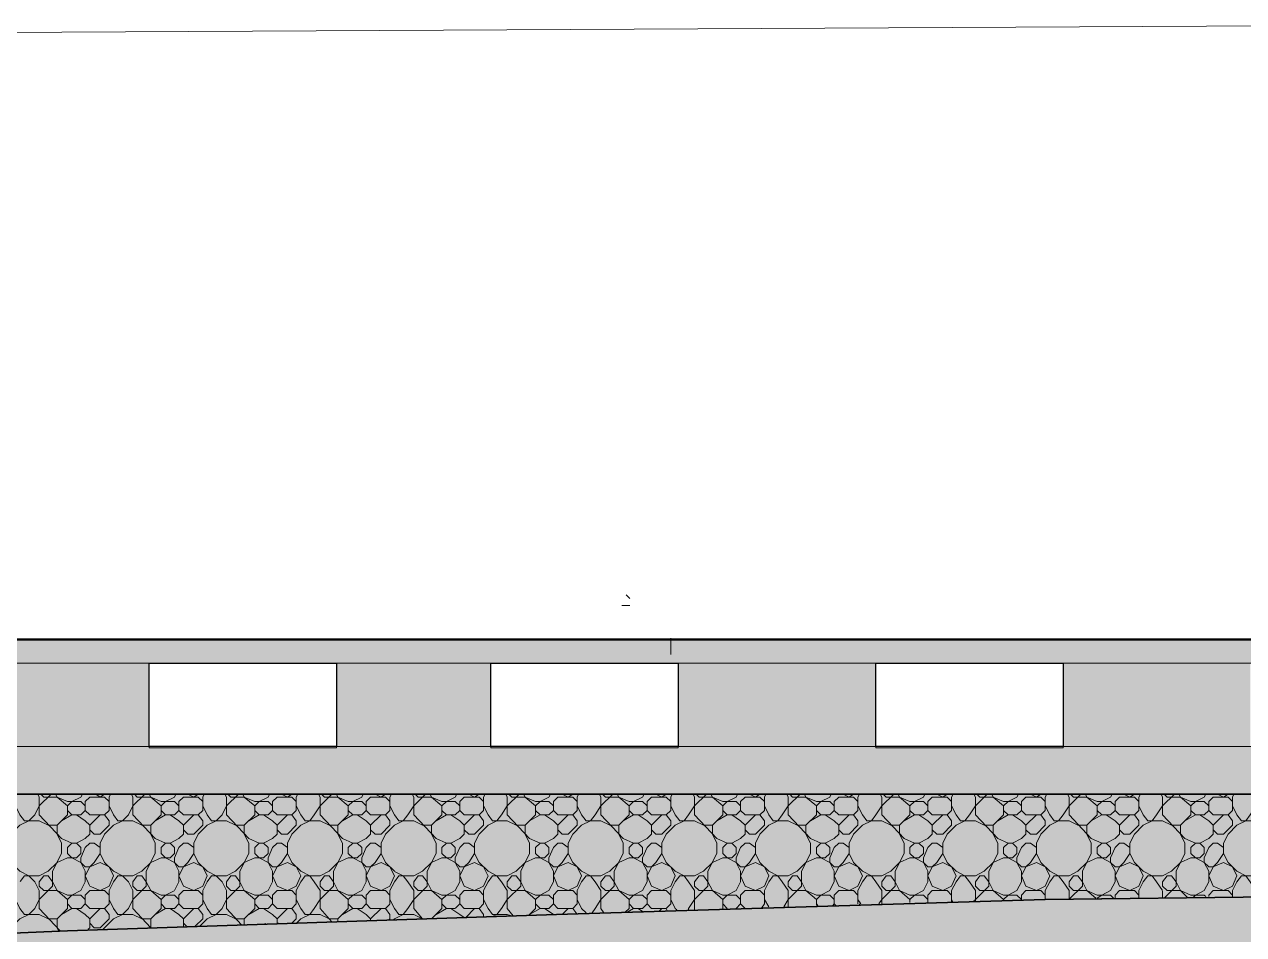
# Model space of a CAD drawing. Header units: millimetres. Extents: x 547603 to 562803, y -796635 to -788200.
# Drawn here: x 551816 to 554423, y -795654 to -793707 of the extents above; entities that cross this region are included whole.
import ezdxf

# ---------------------------------------------------------------- set-up
doc = ezdxf.new("R2010")
doc.units = ezdxf.units.MM
for name, color, linetype, lineweight in [('A-ALV-___-___-EXI', 250, 'Continuous', 35), ('A-BAS-___-___-EXI', 250, 'Continuous', 35), ('A-PIS-___-___-EXI', 250, 'Continuous', 25)]:
    doc.layers.add(name, color=color, linetype=linetype, lineweight=lineweight)

msp = doc.modelspace()

# ---------------------------------------------------------------- hatches: boundary and pattern name
at = {"layer": 'A-BAS-___-___-EXI', "transparency": 33554636}
msp.add_hatch(color=9, dxfattribs=at).paths.add_polyline_path([(548775.1, -796176.3), (548775.1, -795683.7), (549296.2, -795706), (549820.6, -795715.5), (550341.7, -795712.3), (551908.3, -795645.6), (552953.8, -795610.6), (553999.2, -795578.9), (554523.5, -795572.5), (555044.7, -795575.7), (556090.1, -795601.1), (556614.5, -795597.9), (557138.8, -795588.4), (557685.3, -795588.4), (557685.3, -795184.8), (561406.4, -795184.8), (561406.4, -795632.9), (561555.8, -795632.9), (561555.8, -795035.5), (557539.2, -795035.5), (557539.2, -794597), (557138.8, -794600.1), (557138.8, -795353.3), (548777.8, -795353.3), (548771.6, -794597), (548317.3, -794600.3), (548276.2, -794622.4), (548279.4, -794819.4), (548276.2, -794933.8), (548282.6, -795022.8), (548254, -795041.8), (548257.1, -795127.6), (548257.1, -795175.3), (548263.5, -795248.4), (548269.8, -795296.1), (548260.3, -795356.4), (548260.3, -795397.7), (548266.7, -795483.5), (548276.2, -795518.5), (548263.5, -795537.6), (548257.1, -795645.6), (548273, -795680.6), (548244.4, -795747.3), (548244.4, -796176.3)])
at = {"layer": 'A-BAS-___-___-EXI', "true_color": 0xcb9898}
msp.add_hatch(color=253, dxfattribs=at).paths.add_polyline_path([(560249.5, -796634.9), (562802.5, -796634.9), (562802.5, -795250.7), (562483.7, -795286.5), (562432.8, -795242), (562210.4, -795251.6), (561860.8, -795226.1), (561555.8, -795232.5), (561555.8, -795632.9), (561406.4, -795632.9), (561406.4, -795184.8), (557685.3, -795184.8), (557685.3, -795588.4), (557138.8, -795588.4), (556614.5, -795597.9), (556090.1, -795601.1), (555044.7, -795575.7), (554523.5, -795572.5), (553999.2, -795578.9), (552953.8, -795610.6), (551908.3, -795645.6), (550341.7, -795712.3), (549820.6, -795715.5), (549258, -795704.3), (548775.1, -795683.7), (548775.1, -796176.3), (548244.4, -796176.3), (548244.4, -795849), (547907.6, -795861.7), (547729.6, -795810.8), (547602.5, -795794.9), (547602.5, -796634.9), (558051.2, -796634.9)])
at = {"layer": 'A-PIS-___-___-EXI', "true_color": 0xc19a82, "transparency": 33554636}
h = msp.add_hatch(color=33, dxfattribs=at)
h.paths.add_polyline_path([(555852.9, -795353.3), (557138.8, -795353.3), (557138.8, -795251.6), (556836.9, -795251.6), (556836.9, -795073.6), (557138.8, -795073.6), (557138.8, -795022.8), (548775.5, -795022.8), (548775.5, -795073.6), (549102.4, -795073.6), (549102.4, -795251.6), (548777, -795251.6), (548777.8, -795353.3), (553654.6, -795353.3)])
h.paths.add_polyline_path([(550503.8, -795251.6), (550503.8, -795073.6), (550904.1, -795073.6), (550904.1, -795251.6)])
h.paths.add_polyline_path([(551333.5, -795251.6), (551333.5, -795073.6), (551719, -795073.6), (551719, -795251.6), (551456.3, -795251.6)])
h.paths.add_polyline_path([(552483.5, -795251.6), (552083.1, -795251.6), (552083.1, -795073.6), (552483.5, -795073.6)])
h.paths.add_polyline_path([(553214.3, -795251.6), (552813.9, -795251.6), (552813.9, -795073.6), (553214.3, -795073.6)])
h.paths.add_polyline_path([(549772.9, -795251.6), (549372.5, -795251.6), (549372.5, -795073.6), (549772.9, -795073.6)])
h.paths.add_polyline_path([(553637, -795251.6), (553637, -795073.6), (554037.4, -795073.6), (554037.4, -795251.6), (553654.6, -795251.6)])
h.paths.add_polyline_path([(556338, -795251.6), (555937.6, -795251.6), (555937.6, -795073.6), (556338, -795073.6)])
h.paths.add_polyline_path([(555626.2, -795251.6), (555225.8, -795251.6), (555225.8, -795073.6), (555626.2, -795073.6)])
h.paths.add_polyline_path([(554835, -795251.6), (554437.7, -795251.6), (554437.7, -795073.6), (554835, -795073.6)])
h.paths.add_polyline_path([(561381, -795035.5), (561555.8, -795035.5), (561555.8, -794937), (561546.2, -794937), (561546.2, -794539.8), (561568.5, -794539.8), (561568.5, -794501.6), (561368.3, -794501.6), (561368.3, -794539.8), (561387.4, -794539.8), (561387.4, -794937), (561381, -794937)])

# ---------------------------------------------------------------- linework, layer by layer
at = {"layer": 'A-ALV-___-___-EXI', "color": 252, "lineweight": 9}
msp.add_line((550767.5, -793729.5), (555095.5, -793707.2), dxfattribs=at)
at = {"layer": 'A-BAS-___-___-EXI', "color": 9, "lineweight": 9}
for p, q in [((551895.6, -795410.4), (551917.8, -795397.7)), ((552095.8, -795410.4), (552118, -795397.7)), ((552296, -795410.4), (552318.2, -795397.7)), ((552496.2, -795410.4), (552518.4, -795397.7)), ((552696.4, -795410.4), (552718.6, -795397.7)), ((552896.6, -795410.4), (552918.8, -795397.7)), ((553096.8, -795410.4), (553119, -795397.7)), ((553296.9, -795410.4), (553319.2, -795397.7)), ((553497.1, -795410.4), (553519.4, -795397.7)), ((553697.3, -795410.4), (553719.6, -795397.7)), ((553897.5, -795410.4), (553919.8, -795397.7)), ((554097.7, -795410.4), (554120, -795397.7)), ((554297.9, -795410.4), (554320.2, -795397.7)), ((551917.8, -795458.1), (551927.4, -795458.1)), ((552118, -795458.1), (552127.6, -795458.1)), ((552518.4, -795458.1), (552527.9, -795458.1)), ((552918.8, -795458.1), (552928.3, -795458.1)), ((554250.3, -795575.7), (554250.3, -795560.8)), ((553319.2, -795597.9), (553309.7, -795588.4)), ((553357.3, -795597.9), (553347.8, -795588.4)), ((553408.2, -795594.8), (553398.6, -795578.9)), ((553513, -795591.6), (553509.9, -795588.4)), ((553551.2, -795591.6), (553548, -795588.4)), ((553605.2, -795588.4), (553598.8, -795578.9)), ((553802, -795584.9), (553799, -795578.9)), ((551895.6, -795610.6), (551917.8, -795597.9)), ((552095.8, -795610.6), (552118, -795597.9)), ((552296, -795610.6), (552318.2, -795597.9)), ((552496.2, -795610.6), (552518.4, -795597.9)), ((552696.4, -795610.6), (552718.6, -795597.9)), ((552759.9, -795617), (552779, -795597.9)), ((552896.6, -795610.6), (552918.8, -795597.9)), ((552946.8, -795610.2), (552928.3, -795597.9)), ((552950.6, -795610.6), (552947.4, -795610.6)), ((552966.9, -795610.2), (552979.2, -795597.9)), ((552997.3, -795609.3), (552988.7, -795597.9)), ((553105.5, -795606), (553119, -795597.9)), ((553138.1, -795604.3), (553128.5, -795597.9)), ((553173.3, -795604), (553179.4, -795597.9)), ((553191.6, -795603.4), (553188.9, -795597.9)), ((552162.5, -795636.1), (552156.2, -795629.7))]:
    msp.add_line(p, q, dxfattribs=at)
at = {"layer": 'A-BAS-___-___-EXI', "color": 253, "lineweight": 9}
for p, q in [((553602, -795590.9), (553602, -795588.4)), ((554120, -795577.4), (554120, -795575.7)), ((552330.9, -795631.5), (552330.9, -795629.7)), ((552728.1, -795618.2), (552728.1, -795617))]:
    msp.add_line(p, q, dxfattribs=at)
at = {"layer": 'A-BAS-___-___-EXI'}
msp.add_line((553999.2, -795578.9), (554523.5, -795572.5), dxfattribs=at)
at = {"layer": 'A-BAS-___-___-EXI', "color": 33, "lineweight": 9}
for points in [[(557536, -795588.4), (557138.8, -795588.4), (557138.8, -795353.3), (557138.8, -795251.6), (556836.9, -795251.6), (556338, -795251.6), (555937.6, -795251.6), (555626.2, -795251.6), (555225.8, -795251.6), (554835, -795251.6), (554437.7, -795251.6), (554037.4, -795251.6), (553637, -795251.6), (553214.3, -795251.6), (552813.9, -795251.6), (552483.5, -795251.6), (552083.1, -795251.6), (551719, -795251.6)], [(554180.3, -795397.7), (554158.1, -795420), (554158.1, -795439), (554148.6, -795448.6), (554129.5, -795458.1), (554139, -795467.6), (554139, -795480.4), (554129.5, -795489.9), (554110.4, -795489.9), (554088.2, -795499.4), (554069.1, -795518.5), (554050.1, -795528), (554018.3, -795528), (554008.8, -795540.7), (553999.2, -795559.8), (553999.2, -795578.9), (554523.5, -795572.5), (555044.7, -795575.7), (556090.1, -795601.1), (556614.5, -795597.9), (557138.8, -795588.4), (557536, -795588.4)]]:
    msp.add_lwpolyline(points, dxfattribs=at)
at = {"layer": 'A-BAS-___-___-EXI', "color": 9, "lineweight": 9, "flags": 128}
for points in [[(551778, -795467.6), (551765.3, -795458.1), (551755.8, -795458.1), (551746.2, -795467.6), (551736.7, -795489.9), (551736.7, -795499.4), (551746.2, -795509), (551755.8, -795509), (551765.3, -795499.4), (551778, -795480.4), (551778, -795458.1), (551787.5, -795439), (551806.6, -795420), (551825.7, -795410.4), (551838.4, -795397.7), (551847.9, -795378.7), (551873.3, -795353.3)], [(551916.8, -795488.9), (551908.3, -795480.4), (551908.3, -795467.6), (551917.8, -795458.1), (551895.6, -795448.6), (551847.9, -795397.7), (551847.9, -795359.6), (551844.7, -795353.3)], [(551851.1, -795353.3), (551857.5, -795359.6), (551886.1, -795359.6), (551908.3, -795378.7)], [(551946.4, -795378.7), (551936.9, -795369.1), (551908.3, -795369.1), (551886.1, -795359.6), (551882.9, -795353.3)], [(551886.1, -795420), (551908.3, -795397.7), (551908.3, -795378.7), (551917.8, -795369.1), (551936.9, -795359.6), (551940.1, -795353.3)], [(551936.9, -795489.9), (551936.9, -795499.4), (551946.4, -795509), (551956, -795509), (551965.5, -795499.4), (551978.2, -795480.4), (551978.2, -795458.1), (551987.7, -795439), (552006.8, -795420), (552025.9, -795410.4), (552038.6, -795397.7), (552048.1, -795378.7), (552073.5, -795353.3)], [(551946.4, -795388.2), (551956, -795397.7), (551987.7, -795397.7), (551997.3, -795388.2), (551997.3, -795359.6), (552000.5, -795353.3)], [(552137.1, -795559.8), (552146.6, -795540.7), (552146.6, -795518.5), (552137.1, -795499.4), (552118, -795489.9), (552108.5, -795480.4), (552108.5, -795467.6), (552118, -795458.1), (552095.8, -795448.6), (552048.1, -795397.7), (552048.1, -795359.6), (552044.9, -795353.3)], [(552051.3, -795353.3), (552057.6, -795359.6), (552086.3, -795359.6), (552108.5, -795378.7)], [(552146.6, -795378.7), (552137.1, -795369.1), (552108.5, -795369.1), (552086.3, -795359.6), (552083.1, -795353.3)], [(552086.3, -795420), (552108.5, -795397.7), (552108.5, -795378.7), (552118, -795369.1), (552137.1, -795359.6), (552140.3, -795353.3)], [(552108.5, -795388.2), (552118, -795397.7), (552137.1, -795397.7), (552146.6, -795388.2), (552156.2, -795397.7), (552187.9, -795397.7), (552197.5, -795388.2), (552197.5, -795359.6), (552200.6, -795353.3)], [(552165.7, -795499.4), (552178.4, -795480.4), (552178.4, -795458.1), (552187.9, -795439), (552207, -795420), (552226.1, -795410.4), (552238.8, -795397.7), (552248.3, -795378.7), (552273.7, -795353.3)], [(552327.8, -795458.1), (552318.2, -795458.1), (552296, -795448.6), (552248.3, -795397.7), (552248.3, -795359.6), (552245.1, -795353.3)], [(552251.5, -795353.3), (552257.8, -795359.6), (552286.4, -795359.6), (552308.7, -795378.7)], [(552346.8, -795378.7), (552337.3, -795369.1), (552308.7, -795369.1), (552286.4, -795359.6), (552283.3, -795353.3)], [(552286.4, -795420), (552308.7, -795397.7), (552308.7, -795378.7), (552318.2, -795369.1), (552337.3, -795359.6), (552340.5, -795353.3)], [(552308.7, -795388.2), (552318.2, -795397.7), (552337.3, -795397.7), (552346.8, -795388.2), (552356.4, -795397.7), (552388.1, -795397.7), (552397.7, -795388.2), (552397.7, -795359.6), (552400.8, -795353.3)], [(552473.9, -795353.3), (552448.5, -795378.7), (552435.8, -795397.7), (552426.3, -795410.4), (552407.2, -795420), (552388.1, -795439), (552378.6, -795458.1), (552378.6, -795480.4), (552365.9, -795499.4), (552357.4, -795507.9)], [(552445.3, -795353.3), (552448.5, -795359.6), (552448.5, -795397.7), (552496.2, -795448.6), (552518.4, -795458.1), (552508.9, -795467.6), (552508.9, -795480.4), (552518.4, -795489.9), (552537.5, -795499.4), (552537.5, -795489.9), (552547, -795467.6), (552556.5, -795458.1), (552566.1, -795458.1), (552578.8, -795467.6)], [(552451.7, -795353.3), (552458, -795359.6), (552486.6, -795359.6), (552508.9, -795378.7)], [(552547, -795378.7), (552537.5, -795369.1), (552508.9, -795369.1), (552486.6, -795359.6), (552483.5, -795353.3)], [(552486.6, -795420), (552508.9, -795397.7), (552508.9, -795378.7), (552518.4, -795369.1), (552537.5, -795359.6), (552540.7, -795353.3)], [(552486.6, -795620.2), (552508.9, -795597.9), (552508.9, -795578.9), (552518.4, -795569.3), (552537.5, -795559.8), (552547, -795540.7), (552547, -795518.5), (552537.5, -795499.4), (552547, -795509), (552556.5, -795509), (552566.1, -795499.4), (552578.8, -795480.4), (552578.8, -795458.1), (552588.3, -795439), (552607.4, -795420), (552626.5, -795410.4), (552636, -795397.7), (552648.7, -795378.7), (552674.1, -795353.3)], [(552508.9, -795388.2), (552518.4, -795397.7), (552537.5, -795397.7), (552547, -795388.2), (552556.5, -795397.7), (552588.3, -795397.7), (552597.9, -795388.2), (552597.9, -795359.6), (552601, -795353.3)], [(552687.5, -795619.5), (552709.1, -795597.9), (552709.1, -795578.9), (552718.6, -795569.3), (552737.7, -795559.8), (552747.2, -795540.7), (552747.2, -795518.5), (552737.7, -795499.4), (552718.6, -795489.9), (552709.1, -795480.4), (552709.1, -795467.6), (552718.6, -795458.1), (552696.4, -795448.6), (552648.7, -795397.7), (552648.7, -795359.6), (552645.5, -795353.3)], [(552651.9, -795353.3), (552658.2, -795359.6), (552686.8, -795359.6), (552709.1, -795378.7)], [(552747.2, -795378.7), (552737.7, -795369.1), (552709.1, -795369.1), (552686.8, -795359.6), (552683.7, -795353.3)], [(552686.8, -795420), (552709.1, -795397.7), (552709.1, -795378.7), (552718.6, -795369.1), (552737.7, -795359.6), (552740.9, -795353.3)], [(552709.1, -795388.2), (552718.6, -795397.7), (552737.7, -795397.7), (552747.2, -795388.2), (552756.7, -795397.7), (552788.5, -795397.7), (552798.1, -795388.2), (552798.1, -795359.6), (552801.2, -795353.3)], [(552779, -795467.6), (552766.3, -795458.1), (552756.7, -795458.1), (552747.2, -795467.6), (552737.7, -795489.9), (552737.7, -795499.4), (552747.2, -795509), (552756.7, -795509), (552766.3, -795499.4), (552779, -795480.4), (552779, -795458.1), (552788.5, -795439), (552807.6, -795420), (552826.7, -795410.4), (552836.2, -795397.7), (552848.9, -795378.7), (552874.3, -795353.3)], [(552894.6, -795612.6), (552909.3, -795597.9), (552909.3, -795578.9), (552918.8, -795569.3), (552937.9, -795559.8), (552947.4, -795540.7), (552947.4, -795518.5), (552937.9, -795499.4), (552918.8, -795489.9), (552909.3, -795480.4), (552909.3, -795467.6), (552918.8, -795458.1), (552896.6, -795448.6), (552848.9, -795397.7), (552848.9, -795359.6), (552845.7, -795353.3)], [(552852.1, -795353.3), (552858.4, -795359.6), (552887, -795359.6), (552909.3, -795378.7)], [(552947.4, -795378.7), (552937.9, -795369.1), (552909.3, -795369.1), (552887, -795359.6), (552883.8, -795353.3)], [(552887, -795420), (552909.3, -795397.7), (552909.3, -795378.7), (552918.8, -795369.1), (552937.9, -795359.6), (552941, -795353.3)], [(552979.2, -795467.6), (552966.5, -795458.1), (552956.9, -795458.1), (552947.4, -795467.6), (552937.9, -795489.9), (552937.9, -795499.4), (552947.4, -795509), (552956.9, -795509), (552966.5, -795499.4), (552979.2, -795480.4), (552979.2, -795458.1), (552988.7, -795439), (553007.8, -795420), (553026.8, -795410.4), (553036.4, -795397.7), (553049.1, -795378.7), (553074.5, -795353.3)], [(552947.4, -795388.2), (552956.9, -795397.7), (552988.7, -795397.7), (552998.2, -795388.2), (552998.2, -795359.6), (553001.4, -795353.3)], [(553179.4, -795397.7), (553157.1, -795420), (553157.1, -795439), (553147.6, -795448.6), (553128.5, -795458.1), (553119, -795458.1), (553096.8, -795448.6), (553049.1, -795397.7), (553049.1, -795359.6), (553045.9, -795353.3)], [(553052.3, -795353.3), (553058.6, -795359.6), (553087.2, -795359.6), (553109.5, -795378.7)], [(553147.6, -795378.7), (553138.1, -795369.1), (553109.5, -795369.1), (553087.2, -795359.6), (553084, -795353.3)], [(553087.2, -795420), (553109.5, -795397.7), (553109.5, -795378.7), (553119, -795369.1), (553138.1, -795359.6), (553141.2, -795353.3)], [(553109.5, -795388.2), (553119, -795397.7), (553138.1, -795397.7), (553147.6, -795388.2), (553157.1, -795397.7), (553188.9, -795397.7), (553198.4, -795388.2), (553198.4, -795359.6), (553201.6, -795353.3)], [(553179.4, -795467.6), (553166.7, -795458.1), (553157.1, -795458.1), (553147.6, -795467.6), (553138.1, -795489.9), (553138.1, -795499.4), (553147.6, -795509), (553157.1, -795509), (553166.7, -795499.4), (553179.4, -795480.4), (553179.4, -795458.1), (553188.9, -795439), (553208, -795420), (553227, -795410.4), (553236.6, -795397.7), (553249.3, -795378.7), (553274.7, -795353.3)], [(553328.7, -795458.1), (553319.2, -795458.1), (553296.9, -795448.6), (553249.3, -795397.7), (553249.3, -795359.6), (553246.1, -795353.3)], [(553252.5, -795353.3), (553258.8, -795359.6), (553287.4, -795359.6), (553309.7, -795378.7)], [(553347.8, -795378.7), (553338.3, -795369.1), (553309.7, -795369.1), (553287.4, -795359.6), (553284.2, -795353.3)], [(553287.4, -795420), (553309.7, -795397.7), (553309.7, -795378.7), (553319.2, -795369.1), (553338.3, -795359.6), (553341.4, -795353.3)], [(553309.7, -795388.2), (553319.2, -795397.7), (553338.3, -795397.7), (553347.8, -795388.2), (553357.3, -795397.7), (553389.1, -795397.7), (553398.6, -795388.2), (553398.6, -795359.6), (553401.8, -795353.3)], [(553379.6, -795467.6), (553366.9, -795458.1), (553357.3, -795458.1), (553347.8, -795467.6), (553338.3, -795489.9), (553338.3, -795499.4), (553347.8, -795509), (553357.3, -795509), (553366.9, -795499.4), (553379.6, -795480.4), (553379.6, -795458.1), (553389.1, -795439), (553408.2, -795420), (553427.2, -795410.4), (553436.8, -795397.7), (553449.5, -795378.7), (553474.9, -795353.3)], [(553538.9, -795559), (553548, -795540.7), (553548, -795518.5), (553538.5, -795499.4), (553519.4, -795489.9), (553509.9, -795480.4), (553509.9, -795467.6), (553519.4, -795458.1), (553497.1, -795448.6), (553449.5, -795397.7), (553449.5, -795359.6), (553446.3, -795353.3)], [(553452.7, -795353.3), (553459, -795359.6), (553487.6, -795359.6), (553509.9, -795378.7)], [(553548, -795378.7), (553538.5, -795369.1), (553509.9, -795369.1), (553487.6, -795359.6), (553484.4, -795353.3)], [(553487.6, -795420), (553509.9, -795397.7), (553509.9, -795378.7), (553519.4, -795369.1), (553538.5, -795359.6), (553541.6, -795353.3)], [(553509.9, -795388.2), (553519.4, -795397.7), (553538.5, -795397.7), (553548, -795388.2), (553557.5, -795397.7), (553589.3, -795397.7), (553598.8, -795388.2), (553598.8, -795359.6), (553602, -795353.3)], [(553579.8, -795467.6), (553567.1, -795458.1), (553557.5, -795458.1), (553548, -795467.6), (553538.5, -795489.9), (553538.5, -795499.4), (553548, -795509), (553557.5, -795509), (553567.1, -795499.4), (553579.8, -795480.4), (553579.8, -795458.1), (553589.3, -795439), (553608.4, -795420), (553627.4, -795410.4), (553637, -795397.7), (553649.7, -795378.7), (553675.1, -795353.3)], [(553729.1, -795458.1), (553719.6, -795458.1), (553697.3, -795448.6), (553649.7, -795397.7), (553649.7, -795359.6), (553646.5, -795353.3)], [(553652.9, -795353.3), (553659.2, -795359.6), (553687.8, -795359.6), (553710, -795378.7)], [(553748.2, -795378.7), (553738.7, -795369.1), (553710, -795369.1), (553687.8, -795359.6), (553684.6, -795353.3)], [(553687.8, -795420), (553710, -795397.7), (553710, -795378.7), (553719.6, -795369.1), (553738.7, -795359.6), (553741.8, -795353.3)], [(553780, -795467.6), (553767.2, -795458.1), (553757.7, -795458.1), (553748.2, -795467.6), (553738.7, -795489.9), (553738.7, -795499.4), (553748.2, -795509), (553757.7, -795509), (553767.2, -795499.4), (553780, -795480.4), (553780, -795458.1), (553789.5, -795439), (553808.6, -795420), (553827.6, -795410.4), (553837.2, -795397.7), (553849.9, -795378.7), (553875.3, -795353.3)], [(553748.2, -795388.2), (553757.7, -795397.7), (553789.5, -795397.7), (553799, -795388.2), (553799, -795359.6), (553802.2, -795353.3)], [(553910.2, -795581.6), (553910.2, -795578.9), (553919.8, -795569.3), (553938.8, -795559.8), (553948.4, -795540.7), (553948.4, -795518.5), (553938.8, -795499.4), (553919.8, -795489.9), (553910.2, -795480.4), (553910.2, -795467.6), (553919.8, -795458.1), (553897.5, -795448.6), (553849.9, -795397.7), (553849.9, -795359.6), (553846.7, -795353.3)], [(553853, -795353.3), (553859.4, -795359.6), (553888, -795359.6), (553910.2, -795378.7)], [(553948.4, -795378.7), (553938.8, -795369.1), (553910.2, -795369.1), (553888, -795359.6), (553884.8, -795353.3)], [(553888, -795420), (553910.2, -795397.7), (553910.2, -795378.7), (553919.8, -795369.1), (553938.8, -795359.6), (553942, -795353.3)], [(553910.2, -795388.2), (553919.8, -795397.7), (553938.8, -795397.7), (553948.4, -795388.2), (553957.9, -795397.7), (553989.7, -795397.7), (553999.2, -795388.2), (553999.2, -795359.6), (554002.4, -795353.3)], [(553980.2, -795467.6), (553967.4, -795458.1), (553957.9, -795458.1), (553948.4, -795467.6), (553938.8, -795489.9), (553938.8, -795499.4), (553948.4, -795509), (553957.9, -795509), (553967.4, -795499.4), (553980.2, -795480.4), (553980.2, -795458.1), (553989.7, -795439), (554008.8, -795420), (554027.8, -795410.4), (554037.4, -795397.7), (554050.1, -795378.7), (554075.5, -795353.3)], [(554129.5, -795458.1), (554120, -795458.1), (554097.7, -795448.6), (554050.1, -795397.7), (554050.1, -795359.6), (554046.9, -795353.3)], [(554053.2, -795353.3), (554059.6, -795359.6), (554088.2, -795359.6), (554110.4, -795378.7)], [(554148.6, -795378.7), (554139, -795369.1), (554110.4, -795369.1), (554088.2, -795359.6), (554085, -795353.3)], [(554088.2, -795420), (554110.4, -795397.7), (554110.4, -795378.7), (554120, -795369.1), (554139, -795359.6), (554142.2, -795353.3)], [(554180.3, -795467.6), (554167.6, -795458.1), (554158.1, -795458.1), (554148.6, -795467.6), (554139, -795489.9), (554139, -795499.4), (554148.6, -795509), (554158.1, -795509), (554167.6, -795499.4), (554180.3, -795480.4), (554180.3, -795458.1), (554189.9, -795439), (554208.9, -795420), (554228, -795410.4), (554237.5, -795397.7), (554250.3, -795378.7), (554275.7, -795353.3)], [(554148.6, -795388.2), (554158.1, -795397.7), (554189.9, -795397.7), (554199.4, -795388.2), (554199.4, -795359.6), (554202.6, -795353.3)], [(554329.7, -795458.1), (554320.2, -795458.1), (554297.9, -795448.6), (554250.3, -795397.7), (554250.3, -795359.6), (554247.1, -795353.3)], [(554253.4, -795353.3), (554259.8, -795359.6), (554288.4, -795359.6), (554310.6, -795378.7)], [(554348.8, -795378.7), (554339.2, -795369.1), (554310.6, -795369.1), (554288.4, -795359.6), (554285.2, -795353.3)], [(554288.4, -795420), (554310.6, -795397.7), (554310.6, -795378.7), (554320.2, -795369.1), (554339.2, -795359.6), (554342.4, -795353.3)], [(554380.5, -795467.6), (554367.8, -795458.1), (554358.3, -795458.1), (554348.8, -795467.6), (554339.2, -795489.9), (554339.2, -795499.4), (554348.8, -795509), (554358.3, -795509), (554367.8, -795499.4), (554380.5, -795480.4), (554380.5, -795458.1), (554390.1, -795439), (554409.1, -795420), (554428.2, -795410.4), (554437.7, -795397.7), (554450.5, -795378.7), (554475.9, -795353.3)], [(554348.8, -795388.2), (554358.3, -795397.7), (554390.1, -795397.7), (554399.6, -795388.2), (554399.6, -795359.6), (554402.8, -795353.3)], [(551781.2, -795648.8), (551787.5, -795639.2), (551806.6, -795620.2), (551825.7, -795610.6), (551838.4, -795597.9), (551847.9, -795578.9), (551876.5, -795550.3), (551876.5, -795518.5), (551895.6, -795480.4), (551895.6, -795458.1), (551886.1, -795439), (551886.1, -795420), (551867, -795420), (551847.9, -795410.4), (551816.1, -795410.4), (551806.6, -795397.7), (551797.1, -795378.7)], [(551908.3, -795388.2), (551917.8, -795397.7), (551936.9, -795397.7), (551946.4, -795388.2), (551946.4, -795369.1), (551956, -795359.6), (551987.7, -795359.6), (551997.3, -795369.1)], [(551984.6, -795642.4), (551987.7, -795639.2), (552006.8, -795620.2), (552025.9, -795610.6), (552038.6, -795597.9), (552048.1, -795578.9), (552076.7, -795550.3), (552076.7, -795518.5), (552095.8, -795480.4), (552095.8, -795458.1), (552086.3, -795439), (552086.3, -795420), (552067.2, -795420), (552048.1, -795410.4), (552016.3, -795410.4), (552006.8, -795397.7), (551997.3, -795378.7)], [(552146.6, -795388.2), (552146.6, -795369.1), (552156.2, -795359.6), (552187.9, -795359.6), (552197.5, -795369.1)], [(552191.1, -795636.1), (552207, -795620.2), (552226.1, -795610.6), (552238.8, -795597.9), (552248.3, -795578.9), (552276.9, -795550.3), (552276.9, -795518.5), (552296, -795480.4), (552296, -795458.1), (552286.4, -795439), (552286.4, -795420), (552267.4, -795420), (552248.3, -795410.4), (552216.5, -795410.4), (552207, -795397.7), (552197.5, -795378.7)], [(552346.8, -795388.2), (552346.8, -795369.1), (552356.4, -795359.6), (552388.1, -795359.6), (552397.7, -795369.1)], [(552448.5, -795578.9), (552477.1, -795550.3), (552477.1, -795518.5), (552496.2, -795480.4), (552496.2, -795458.1), (552486.6, -795439), (552486.6, -795420), (552467.6, -795420), (552448.5, -795410.4), (552416.7, -795410.4), (552407.2, -795397.7), (552397.7, -795378.7)], [(552547, -795388.2), (552547, -795369.1), (552556.5, -795359.6), (552588.3, -795359.6), (552597.9, -795369.1)], [(552605.3, -795622.3), (552607.4, -795620.2), (552626.5, -795610.6), (552636, -795597.9), (552648.7, -795578.9), (552677.3, -795550.3), (552677.3, -795518.5), (552696.4, -795480.4), (552696.4, -795458.1), (552686.8, -795439), (552686.8, -795420), (552667.8, -795420), (552648.7, -795410.4), (552616.9, -795410.4), (552607.4, -795397.7), (552597.9, -795378.7)], [(552747.2, -795388.2), (552747.2, -795369.1), (552756.7, -795359.6), (552788.5, -795359.6), (552798.1, -795369.1)], [(552817.5, -795615.2), (552826.7, -795610.6), (552836.2, -795597.9), (552848.9, -795578.9), (552877.5, -795550.3), (552877.5, -795518.5), (552896.6, -795480.4), (552896.6, -795458.1), (552887, -795439), (552887, -795420), (552868, -795420), (552848.9, -795410.4), (552817.1, -795410.4), (552807.6, -795397.7), (552798.1, -795378.7)], [(552909.3, -795388.2), (552918.8, -795397.7), (552937.9, -795397.7), (552947.4, -795388.2), (552947.4, -795369.1), (552956.9, -795359.6), (552988.7, -795359.6), (552998.2, -795369.1)], [(552998.2, -795378.7), (553007.8, -795397.7), (553017.3, -795410.4), (553049.1, -795410.4), (553068.2, -795420), (553087.2, -795420), (553087.2, -795439), (553096.8, -795458.1), (553096.8, -795480.4), (553077.7, -795518.5), (553077.7, -795550.3), (553049.1, -795578.9), (553036.4, -795597.9), (553030, -795607.5)], [(553147.6, -795388.2), (553147.6, -795369.1), (553157.1, -795359.6), (553188.9, -795359.6), (553198.4, -795369.1)], [(553198.4, -795378.7), (553208, -795397.7), (553217.5, -795410.4), (553249.3, -795410.4), (553268.4, -795420), (553287.4, -795420), (553287.4, -795439), (553296.9, -795458.1), (553296.9, -795480.4), (553277.9, -795518.5), (553277.9, -795550.3), (553249.3, -795578.9), (553236.6, -795597.9), (553236.6, -795601.1)], [(553347.8, -795388.2), (553347.8, -795369.1), (553357.3, -795359.6), (553389.1, -795359.6), (553398.6, -795369.1)], [(553439.9, -795594.8), (553449.5, -795578.9), (553478.1, -795550.3), (553478.1, -795518.5), (553497.1, -795480.4), (553497.1, -795458.1), (553487.6, -795439), (553487.6, -795420), (553468.5, -795420), (553449.5, -795410.4), (553417.7, -795410.4), (553408.2, -795397.7), (553398.6, -795378.7)], [(553548, -795388.2), (553548, -795369.1), (553557.5, -795359.6), (553589.3, -795359.6), (553598.8, -795369.1)], [(553643.3, -795588.4), (553649.7, -795578.9), (553678.3, -795550.3), (553678.3, -795518.5), (553697.3, -795480.4), (553697.3, -795458.1), (553687.8, -795439), (553687.8, -795420), (553668.7, -795420), (553649.7, -795410.4), (553617.9, -795410.4), (553608.4, -795397.7), (553598.8, -795378.7)], [(553710, -795388.2), (553719.6, -795397.7), (553738.7, -795397.7), (553748.2, -795388.2), (553748.2, -795369.1), (553757.7, -795359.6), (553789.5, -795359.6), (553799, -795369.1)], [(553846.7, -795582), (553849.9, -795578.9), (553878.5, -795550.3), (553878.5, -795518.5), (553897.5, -795480.4), (553897.5, -795458.1), (553888, -795439), (553888, -795420), (553868.9, -795420), (553849.9, -795410.4), (553818.1, -795410.4), (553808.6, -795397.7), (553799, -795378.7)], [(553948.4, -795388.2), (553948.4, -795369.1), (553957.9, -795359.6), (553989.7, -795359.6), (553999.2, -795369.1)], [(554050.7, -795578.2), (554078.7, -795550.3), (554078.7, -795518.5), (554097.7, -795480.4), (554097.7, -795458.1), (554088.2, -795439), (554088.2, -795420), (554069.1, -795420), (554050.1, -795410.4), (554018.3, -795410.4), (554008.8, -795397.7), (553999.2, -795378.7)], [(554110.4, -795388.2), (554120, -795397.7), (554139, -795397.7), (554148.6, -795388.2), (554148.6, -795369.1), (554158.1, -795359.6), (554189.9, -795359.6), (554199.4, -795369.1)], [(554253.4, -795575.7), (554278.9, -795550.3), (554278.9, -795518.5), (554297.9, -795480.4), (554297.9, -795458.1), (554288.4, -795439), (554288.4, -795420), (554269.3, -795420), (554250.3, -795410.4), (554218.5, -795410.4), (554208.9, -795397.7), (554199.4, -795378.7)], [(554310.6, -795388.2), (554320.2, -795397.7), (554339.2, -795397.7), (554348.8, -795388.2), (554348.8, -795369.1), (554358.3, -795359.6), (554390.1, -795359.6), (554399.6, -795369.1)], [(554456.8, -795572.5), (554479.1, -795550.3), (554479.1, -795518.5), (554498.1, -795480.4), (554498.1, -795458.1), (554488.6, -795439), (554488.6, -795420), (554469.5, -795420), (554450.5, -795410.4), (554418.7, -795410.4), (554409.1, -795397.7), (554399.6, -795378.7)], [(551927.9, -795489.4), (551936.9, -795480.4), (551936.9, -795467.6), (551927.4, -795458.1), (551946.4, -795448.6), (551956, -795439), (551956, -795420), (551978.2, -795397.7)], [(551956, -795420), (551946.4, -795410.4), (551927.4, -795397.7)], [(551946.4, -795588.4), (551956, -795597.9), (551987.7, -795597.9), (551997.3, -795588.4), (551997.3, -795559.8), (552006.8, -795540.7), (552016.3, -795528), (552048.1, -795528), (552067.2, -795518.5), (552086.3, -795499.4), (552108.5, -795489.9), (552127.6, -795489.9), (552137.1, -795480.4), (552137.1, -795467.6), (552127.6, -795458.1), (552146.6, -795448.6), (552156.2, -795439), (552156.2, -795420), (552178.4, -795397.7)], [(551956, -795429.5), (551965.5, -795439), (551978.2, -795439), (551997.3, -795420), (551997.3, -795410.4), (551987.7, -795397.7)], [(552156.2, -795420), (552146.6, -795410.4), (552127.6, -795397.7)], [(552146.6, -795588.4), (552156.2, -795597.9), (552187.9, -795597.9), (552197.5, -795588.4), (552197.5, -795559.8), (552207, -795540.7), (552216.5, -795528), (552248.3, -795528), (552267.4, -795518.5), (552286.4, -795499.4), (552308.7, -795489.9), (552327.8, -795489.9), (552337.3, -795480.4), (552337.3, -795467.6), (552327.8, -795458.1), (552346.8, -795448.6), (552356.4, -795439), (552356.4, -795420), (552378.6, -795397.7)], [(552156.2, -795429.5), (552165.7, -795439), (552178.4, -795439), (552197.5, -795420), (552197.5, -795410.4), (552187.9, -795397.7)], [(552356.4, -795420), (552346.8, -795410.4), (552327.8, -795397.7)], [(552346.8, -795588.4), (552356.4, -795597.9), (552388.1, -795597.9), (552397.7, -795588.4), (552397.7, -795559.8), (552407.2, -795540.7), (552416.7, -795528), (552448.5, -795528), (552467.6, -795518.5), (552486.6, -795499.4), (552508.9, -795489.9), (552527.9, -795489.9), (552537.5, -795480.4), (552537.5, -795467.6), (552527.9, -795458.1), (552547, -795448.6), (552556.5, -795439), (552556.5, -795420), (552578.8, -795397.7)], [(552356.4, -795429.5), (552365.9, -795439), (552378.6, -795439), (552397.7, -795420), (552397.7, -795410.4), (552388.1, -795397.7)], [(552556.5, -795420), (552547, -795410.4), (552527.9, -795397.7)], [(552556.5, -795429.5), (552566.1, -795439), (552578.8, -795439), (552597.9, -795420), (552597.9, -795410.4), (552588.3, -795397.7)], [(552718.6, -795458.1), (552728.1, -795458.1), (552747.2, -795448.6), (552756.7, -795439), (552756.7, -795420), (552779, -795397.7)], [(552756.7, -795420), (552747.2, -795410.4), (552728.1, -795397.7)], [(552747.2, -795588.4), (552756.7, -795597.9), (552788.5, -795597.9), (552798.1, -795588.4), (552798.1, -795559.8), (552807.6, -795540.7), (552817.1, -795528), (552848.9, -795528), (552868, -795518.5), (552887, -795499.4), (552909.3, -795489.9), (552928.3, -795489.9), (552937.9, -795480.4), (552937.9, -795467.6), (552928.3, -795458.1), (552947.4, -795448.6), (552956.9, -795439), (552956.9, -795420), (552979.2, -795397.7)], [(552756.7, -795429.5), (552766.3, -795439), (552779, -795439), (552798.1, -795420), (552798.1, -795410.4), (552788.5, -795397.7)], [(552956.9, -795420), (552947.4, -795410.4), (552928.3, -795397.7)], [(552956.9, -795429.5), (552966.5, -795439), (552979.2, -795439), (552998.2, -795420), (552998.2, -795410.4), (552988.7, -795397.7)], [(553109.5, -795588.4), (553119, -795597.9), (553138.1, -795597.9), (553147.6, -795588.4), (553157.1, -795597.9), (553188.9, -795597.9), (553198.4, -795588.4), (553198.4, -795559.8), (553208, -795540.7), (553217.5, -795528), (553249.3, -795528), (553268.4, -795518.5), (553287.4, -795499.4), (553309.7, -795489.9), (553328.7, -795489.9), (553338.3, -795480.4), (553338.3, -795467.6), (553328.7, -795458.1), (553347.8, -795448.6), (553357.3, -795439), (553357.3, -795420), (553379.6, -795397.7)], [(553157.1, -795420), (553147.6, -795410.4), (553128.5, -795397.7)], [(553157.1, -795429.5), (553166.7, -795439), (553179.4, -795439), (553198.4, -795420), (553198.4, -795410.4), (553188.9, -795397.7)], [(553357.3, -795420), (553347.8, -795410.4), (553328.7, -795397.7)], [(553357.3, -795429.5), (553366.9, -795439), (553379.6, -795439), (553398.6, -795420), (553398.6, -795410.4), (553389.1, -795397.7)], [(553519.4, -795458.1), (553528.9, -795458.1), (553548, -795448.6), (553557.5, -795439), (553557.5, -795420), (553579.8, -795397.7)], [(553557.5, -795420), (553548, -795410.4), (553528.9, -795397.7)], [(553557.5, -795429.5), (553567.1, -795439), (553579.8, -795439), (553598.8, -795420), (553598.8, -795410.4), (553589.3, -795397.7)], [(553598.8, -795588.4), (553598.8, -795559.8), (553608.4, -795540.7), (553617.9, -795528), (553649.7, -795528), (553668.7, -795518.5), (553687.8, -795499.4), (553710, -795489.9), (553729.1, -795489.9), (553738.7, -795480.4), (553738.7, -795467.6), (553729.1, -795458.1), (553748.2, -795448.6), (553757.7, -795439), (553757.7, -795420), (553780, -795397.7)], [(553757.7, -795420), (553748.2, -795410.4), (553729.1, -795397.7)], [(553757.7, -795429.5), (553767.2, -795439), (553780, -795439), (553799, -795420), (553799, -795410.4), (553789.5, -795397.7)], [(553919.8, -795458.1), (553929.3, -795458.1), (553948.4, -795448.6), (553957.9, -795439), (553957.9, -795420), (553980.2, -795397.7)], [(553957.9, -795420), (553948.4, -795410.4), (553929.3, -795397.7)], [(553957.9, -795429.5), (553967.4, -795439), (553980.2, -795439), (553999.2, -795420), (553999.2, -795410.4), (553989.7, -795397.7)], [(554158.1, -795420), (554148.6, -795410.4), (554129.5, -795397.7)], [(554158.1, -795429.5), (554167.6, -795439), (554180.3, -795439), (554199.4, -795420), (554199.4, -795410.4), (554189.9, -795397.7)], [(554199.4, -795575.7), (554199.4, -795559.8), (554208.9, -795540.7), (554218.5, -795528), (554250.3, -795528), (554269.3, -795518.5), (554288.4, -795499.4), (554310.6, -795489.9), (554329.7, -795489.9), (554339.2, -795480.4), (554339.2, -795467.6), (554329.7, -795458.1), (554348.8, -795448.6), (554358.3, -795439), (554358.3, -795420), (554380.5, -795397.7)], [(554358.3, -795420), (554348.8, -795410.4), (554329.7, -795397.7)], [(554358.3, -795429.5), (554367.8, -795439), (554380.5, -795439), (554399.6, -795420), (554399.6, -795410.4), (554390.1, -795397.7)], [(554399.6, -795572.5), (554399.6, -795559.8), (554409.1, -795540.7), (554418.7, -795528), (554450.5, -795528), (554469.5, -795518.5), (554488.6, -795499.4), (554510.8, -795489.9), (554529.9, -795489.9), (554539.4, -795480.4), (554539.4, -795467.6), (554529.9, -795458.1), (554549, -795448.6), (554558.5, -795439), (554558.5, -795420), (554580.7, -795397.7)], [(551978.2, -795467.6), (551965.5, -795458.1), (551956, -795458.1), (551946.4, -795467.6), (551937, -795489.8)], [(552178.4, -795467.6), (552165.7, -795458.1), (552156.2, -795458.1), (552146.6, -795467.6), (552137.1, -795489.9), (552137.1, -795498.4)], [(552286.4, -795620.2), (552308.7, -795597.9), (552308.7, -795578.9), (552318.2, -795569.3), (552337.3, -795559.8), (552346.8, -795540.7), (552346.8, -795518.5), (552337.3, -795499.4), (552318.2, -795489.9), (552308.7, -795480.4), (552308.7, -795467.6), (552318.2, -795458.1)], [(552356.4, -795509), (552346.8, -795509), (552337.3, -795499.4), (552337.3, -795489.9), (552346.8, -795467.6), (552356.4, -795458.1), (552365.9, -795458.1), (552378.6, -795467.6)], [(552597.9, -795588.4), (552597.9, -795559.8), (552607.4, -795540.7), (552616.9, -795528), (552648.7, -795528), (552667.8, -795518.5), (552686.8, -795499.4), (552709.1, -795489.9), (552728.1, -795489.9), (552737.7, -795480.4), (552737.7, -795467.6), (552728.1, -795458.1)], [(552947.4, -795588.4), (552956.9, -795597.9), (552988.7, -795597.9), (552998.2, -795588.4), (552998.2, -795559.8), (553007.8, -795540.7), (553017.3, -795528), (553049.1, -795528), (553068.2, -795518.5), (553087.2, -795499.4), (553109.5, -795489.9), (553128.5, -795489.9), (553138.1, -795480.4), (553138.1, -795467.6), (553128.5, -795458.1)], [(553101.2, -795606.2), (553109.5, -795597.9), (553109.5, -795578.9), (553119, -795569.3), (553138.1, -795559.8), (553147.6, -795540.7), (553147.6, -795518.5), (553138.1, -795499.4), (553119, -795489.9), (553109.5, -795480.4), (553109.5, -795467.6), (553119, -795458.1)], [(553309.7, -795597.9), (553309.7, -795578.9), (553319.2, -795569.3), (553338.3, -795559.8), (553347.8, -795540.7), (553347.8, -795518.5), (553338.3, -795499.4), (553319.2, -795489.9), (553309.7, -795480.4), (553309.7, -795467.6), (553319.2, -795458.1)], [(553392.7, -795597.3), (553398.6, -795588.4), (553398.6, -795559.8), (553408.2, -795540.7), (553417.7, -795528), (553449.5, -795528), (553468.5, -795518.5), (553487.6, -795499.4), (553509.9, -795489.9), (553528.9, -795489.9), (553538.5, -795480.4), (553538.5, -795467.6), (553528.9, -795458.1)], [(553710, -795585.2), (553710, -795578.9), (553719.6, -795569.3), (553738.7, -795559.8), (553748.2, -795540.7), (553748.2, -795518.5), (553738.7, -795499.4), (553719.6, -795489.9), (553710, -795480.4), (553710, -795467.6), (553719.6, -795458.1)], [(553799, -795585), (553799, -795559.8), (553808.6, -795540.7), (553818.1, -795528), (553849.9, -795528), (553868.9, -795518.5), (553888, -795499.4), (553910.2, -795489.9), (553929.3, -795489.9), (553938.8, -795480.4), (553938.8, -795467.6), (553929.3, -795458.1)], [(554110.4, -795575.7), (554120, -795569.3), (554139, -795559.8), (554148.6, -795540.7), (554148.6, -795518.5), (554139, -795499.4), (554120, -795489.9), (554110.4, -795480.4), (554110.4, -795467.6), (554120, -795458.1)], [(554314.5, -795575), (554320.2, -795569.3), (554339.2, -795559.8), (554348.8, -795540.7), (554348.8, -795518.5), (554339.2, -795499.4), (554320.2, -795489.9), (554310.6, -795480.4), (554310.6, -795467.6), (554320.2, -795458.1)], [(551892.4, -795645.6), (551847.9, -795597.9), (551847.9, -795559.8), (551838.4, -795540.7), (551825.7, -795528), (551806.6, -795518.5), (551787.5, -795499.4), (551778, -795480.4)], [(551997.3, -795578.9), (552006.8, -795597.9), (552016.3, -795610.6), (552048.1, -795610.6), (552067.2, -795620.2), (552086.3, -795620.2), (552086.3, -795639.2), (552048.1, -795597.9), (552048.1, -795559.8), (552038.6, -795540.7), (552025.9, -795528), (552006.8, -795518.5), (551987.7, -795499.4), (551978.2, -795480.4)], [(552280.1, -795632.9), (552248.3, -795597.9), (552248.3, -795559.8), (552238.8, -795540.7), (552226.1, -795528), (552207, -795518.5), (552187.9, -795499.4), (552178.4, -795480.4)], [(552473.9, -795626.5), (552448.5, -795597.9), (552448.5, -795559.8), (552435.8, -795540.7), (552426.3, -795528), (552407.2, -795518.5), (552388.1, -795499.4), (552378.6, -795480.4)], [(552578.8, -795480.4), (552588.3, -795499.4), (552607.4, -795518.5)], [(552826.7, -795528), (552807.6, -795518.5), (552788.5, -795499.4), (552779, -795480.4)], [(553055.4, -795607.5), (553049.1, -795597.9), (553049.1, -795559.8), (553036.4, -795540.7), (553026.8, -795528), (553007.8, -795518.5), (552988.7, -795499.4), (552979.2, -795480.4)], [(553249.3, -795601.1), (553249.3, -795597.9), (553249.3, -795559.8), (553236.6, -795540.7), (553227, -795528), (553208, -795518.5), (553188.9, -795499.4), (553179.4, -795480.4)], [(553449.5, -795594.8), (553449.5, -795559.8), (553436.8, -795540.7), (553427.2, -795528), (553408.2, -795518.5), (553389.1, -795499.4), (553379.6, -795480.4)], [(553649.7, -795588.4), (553649.7, -795559.8), (553637, -795540.7), (553627.4, -795528), (553608.4, -795518.5), (553589.3, -795499.4), (553579.8, -795480.4)], [(553849.9, -795582), (553849.9, -795559.8), (553837.2, -795540.7), (553827.6, -795528), (553808.6, -795518.5), (553789.5, -795499.4), (553780, -795480.4)], [(553980.2, -795480.4), (553989.7, -795499.4), (554008.8, -795518.5), (554027.8, -795528), (554037.4, -795540.7), (554050.1, -795559.8), (554050.1, -795578.3)], [(554250.3, -795559.8), (554237.5, -795540.7), (554228, -795528), (554208.9, -795518.5), (554189.9, -795499.4), (554180.3, -795480.4)], [(554450.5, -795572.5), (554450.5, -795559.8), (554437.7, -795540.7), (554428.2, -795528), (554409.1, -795518.5), (554390.1, -795499.4), (554380.5, -795480.4)], [(551807.2, -795540), (551816.1, -795528), (551847.9, -795528), (551867, -795518.5), (551886.1, -795499.4), (551908.3, -795489.9), (551927.4, -795489.9)], [(551886.1, -795620.2), (551908.3, -795597.9), (551908.3, -795578.9), (551917.8, -795569.3), (551936.9, -795559.8), (551946.4, -795540.7), (551946.4, -795518.5), (551936.9, -795499.4), (551917.8, -795489.9)], [(551955.5, -795549.1), (551946.4, -795528), (551956, -795509), (551978.2, -795499.4)], [(551997.3, -795509), (551978.2, -795499.4), (551997.3, -795509), (552006.8, -795528), (551997.3, -795550.3), (551978.2, -795559.8), (551956, -795550.3)], [(552137.1, -795499.4), (552146.6, -795509), (552156.2, -795509), (552165.5, -795499.6)], [(552197.5, -795509), (552178.4, -795499.4), (552197.5, -795509), (552207, -795528), (552197.5, -795550.3), (552178.4, -795559.8), (552156.2, -795550.3), (552146.6, -795528), (552156.2, -795509), (552178.4, -795499.4)], [(552398, -795509.7), (552407.2, -795528), (552397.7, -795550.3), (552378.6, -795559.8), (552356.4, -795550.3), (552346.8, -795528), (552356.4, -795509), (552378.6, -795499.4)], [(552578.8, -795499.4), (552597.9, -795509), (552607.4, -795528), (552597.9, -795550.3), (552578.8, -795559.8), (552556.5, -795550.3), (552547, -795528), (552556.5, -795509), (552578.8, -795499.4), (552597.9, -795509)], [(552807.6, -795528), (552798.1, -795550.3), (552779, -795559.8), (552756.7, -795550.3), (552747.2, -795528), (552756.7, -795509), (552779, -795499.4)], [(552798.1, -795509), (552779, -795499.4), (552798.1, -795509), (552807.3, -795527.4)], [(552979.2, -795499.4), (552998.2, -795509), (553007.8, -795528), (552998.2, -795550.3), (552979.2, -795559.8), (552956.9, -795550.3), (552947.4, -795528), (552956.9, -795509), (552979.2, -795499.4), (552998.2, -795509)], [(553198.4, -795509), (553179.4, -795499.4), (553198.4, -795509), (553208, -795528), (553198.4, -795550.3), (553179.4, -795559.8), (553157.1, -795550.3), (553147.6, -795528), (553157.1, -795509), (553179.4, -795499.4)], [(553379.6, -795499.4), (553398.6, -795509), (553408.2, -795528), (553398.6, -795550.3), (553379.6, -795559.8), (553357.3, -795550.3), (553347.8, -795528), (553357.3, -795509), (553379.6, -795499.4), (553398.6, -795509)], [(553598.8, -795509), (553579.8, -795499.4), (553598.8, -795509), (553608.4, -795528), (553598.8, -795550.3), (553579.8, -795559.8), (553557.5, -795550.3), (553548, -795528), (553557.5, -795509), (553579.8, -795499.4)], [(553780, -795499.4), (553799, -795509), (553808.6, -795528), (553799, -795550.3), (553780, -795559.8), (553757.7, -795550.3), (553748.2, -795528), (553757.7, -795509), (553780, -795499.4), (553799, -795509)], [(553999.2, -795509), (553980.2, -795499.4), (553999.2, -795509), (554008.8, -795528), (553999.2, -795550.3), (553980.2, -795559.8), (553957.9, -795550.3), (553948.4, -795528), (553957.9, -795509), (553980.2, -795499.4)], [(554199.4, -795509), (554180.3, -795499.4), (554199.4, -795509), (554208.9, -795528), (554199.4, -795550.3), (554180.3, -795559.8), (554158.1, -795550.3), (554148.6, -795528), (554158.1, -795509), (554180.3, -795499.4)], [(554399.6, -795550.3), (554380.5, -795559.8), (554358.3, -795550.3), (554348.8, -795528), (554358.3, -795509), (554380.5, -795499.4)], [(554399.6, -795509), (554380.5, -795499.4), (554399.6, -795509), (554409.1, -795528), (554399.7, -795550.1)], [(551908.3, -795578.9), (551886.1, -795559.8), (551857.5, -795559.8), (551847.9, -795550.3), (551847.9, -795540.7), (551857.5, -795528), (551867, -795528), (551876.5, -795540.7), (551886.1, -795559.8), (551908.3, -795569.3), (551936.9, -795569.3), (551946.4, -795578.9)], [(552108.5, -795578.9), (552086.3, -795559.8), (552057.6, -795559.8), (552048.1, -795550.3), (552048.1, -795540.7), (552057.6, -795528), (552067.2, -795528), (552076.7, -795540.7), (552086.3, -795559.8), (552108.5, -795569.3), (552137.1, -795569.3), (552146.6, -795578.9)], [(552308.7, -795578.9), (552286.4, -795559.8), (552257.8, -795559.8), (552248.3, -795550.3), (552248.3, -795540.7), (552257.8, -795528), (552267.4, -795528), (552276.9, -795540.7), (552286.4, -795559.8), (552308.7, -795569.3), (552337.3, -795569.3), (552346.8, -795578.9)], [(552508.9, -795578.9), (552486.6, -795559.8), (552458, -795559.8), (552448.5, -795550.3), (552448.5, -795540.7), (552458, -795528), (552467.6, -795528), (552477.1, -795540.7), (552486.6, -795559.8), (552508.9, -795569.3), (552537.5, -795569.3), (552547, -795578.9)], [(552607.9, -795518.7), (552626.5, -795528), (552636, -795540.7), (552648.7, -795559.8), (552648.7, -795597.9), (552667.8, -795620.2), (552648.7, -795610.6), (552616.9, -795610.6), (552607.4, -795597.9), (552597.9, -795578.9)], [(552709.1, -795578.9), (552686.8, -795559.8), (552658.2, -795559.8), (552648.7, -795550.3), (552648.7, -795540.7), (552658.2, -795528), (552667.8, -795528), (552677.3, -795540.7), (552686.8, -795559.8), (552709.1, -795569.3), (552737.7, -795569.3), (552747.2, -795578.9)], [(552861.5, -795613.7), (552848.9, -795597.9), (552848.9, -795559.8), (552836.2, -795540.7), (552826.8, -795528.2)], [(552909.3, -795578.9), (552887, -795559.8), (552858.4, -795559.8), (552848.9, -795550.3), (552848.9, -795540.7), (552858.4, -795528), (552868, -795528), (552877.5, -795540.7), (552887, -795559.8), (552909.3, -795569.3), (552937.9, -795569.3), (552947.4, -795578.9)], [(553109.5, -795578.9), (553087.2, -795559.8), (553058.6, -795559.8), (553049.1, -795550.3), (553049.1, -795540.7), (553058.6, -795528), (553068.2, -795528), (553077.7, -795540.7), (553087.2, -795559.8), (553109.5, -795569.3), (553138.1, -795569.3), (553147.6, -795578.9)], [(553309.7, -795578.9), (553287.4, -795559.8), (553258.8, -795559.8), (553249.3, -795550.3), (553249.3, -795540.7), (553258.8, -795528), (553268.4, -795528), (553277.9, -795540.7), (553287.4, -795559.8), (553309.7, -795569.3), (553338.3, -795569.3), (553347.8, -795578.9)], [(553509.9, -795578.9), (553487.6, -795559.8), (553459, -795559.8), (553449.5, -795550.3), (553449.5, -795540.7), (553459, -795528), (553468.5, -795528), (553478.1, -795540.7), (553487.6, -795559.8), (553509.9, -795569.3), (553538.5, -795569.3), (553548, -795578.9)], [(553710, -795578.9), (553687.8, -795559.8), (553659.2, -795559.8), (553649.7, -795550.3), (553649.7, -795540.7), (553659.2, -795528), (553668.7, -795528), (553678.3, -795540.7), (553687.8, -795559.8), (553710, -795569.3), (553738.7, -795569.3), (553748.2, -795578.9)], [(553910.2, -795578.9), (553888, -795559.8), (553859.4, -795559.8), (553849.9, -795550.3), (553849.9, -795540.7), (553859.4, -795528), (553868.9, -795528), (553878.5, -795540.7), (553888, -795559.8), (553910.2, -795569.3), (553938.8, -795569.3), (553948.4, -795578.9)], [(554107.3, -795575.7), (554088.2, -795559.8), (554059.6, -795559.8), (554050.1, -795550.3), (554050.1, -795540.7), (554059.6, -795528), (554069.1, -795528), (554078.7, -795540.7), (554088.2, -795559.8), (554110.4, -795569.3), (554139, -795569.3), (554145.4, -795575.7)], [(554303.8, -795575.2), (554288.4, -795559.8), (554259.8, -795559.8), (554250.3, -795550.3), (554250.3, -795540.7), (554259.8, -795528), (554269.3, -795528), (554278.9, -795540.7), (554288.4, -795559.8), (554310.6, -795569.3), (554339.2, -795569.3), (554342.4, -795572.5)], [(551908.3, -795588.4), (551917.8, -795597.9), (551936.9, -795597.9), (551946.4, -795588.4), (551946.4, -795569.3), (551956, -795559.8), (551987.7, -795559.8), (551997.3, -795569.3)], [(552086.3, -795620.2), (552108.5, -795597.9), (552108.5, -795578.9), (552118, -795569.3), (552136.2, -795560.3)], [(552108.5, -795588.4), (552118, -795597.9), (552137.1, -795597.9), (552146.6, -795588.4), (552146.6, -795569.3), (552156.2, -795559.8), (552187.9, -795559.8), (552197.5, -795569.3)], [(552308.7, -795588.4), (552318.2, -795597.9), (552337.3, -795597.9), (552346.8, -795588.4), (552346.8, -795569.3), (552356.4, -795559.8), (552388.1, -795559.8), (552397.7, -795569.3)], [(552547, -795588.4), (552547, -795569.3), (552556.5, -795559.8), (552588.3, -795559.8), (552597.9, -795569.3)], [(552738.3, -795597.4), (552747.2, -795588.4), (552747.2, -795569.3), (552756.7, -795559.8), (552788.5, -795559.8), (552798.1, -795569.3)], [(552909.3, -795588.4), (552918.8, -795597.9), (552937.9, -795597.9), (552947.4, -795588.4), (552947.4, -795569.3), (552956.9, -795559.8), (552988.7, -795559.8), (552998.2, -795569.3)], [(553147.6, -795588.4), (553147.6, -795569.3), (553157.1, -795559.8), (553188.9, -795559.8), (553198.4, -795569.3)], [(553338.3, -795597.9), (553347.8, -795588.4), (553347.8, -795569.3), (553357.3, -795559.8), (553389.1, -795559.8), (553398.6, -795569.3)], [(553509.9, -795591.6), (553509.9, -795578.9), (553519.4, -795569.3), (553538.5, -795559.8)], [(553544.8, -795591.6), (553548, -795588.4), (553548, -795569.3), (553557.5, -795559.8)], [(553558, -795559.8), (553589.3, -795559.8), (553598.8, -795569.3)], [(553748.2, -795585.2), (553748.2, -795569.3), (553757.7, -795559.8), (553789.5, -795559.8), (553799, -795569.3)], [(553948.4, -795580.4), (553948.4, -795569.3), (553957.9, -795559.8), (553989.7, -795559.8), (553999.2, -795569.3)], [(554148.6, -795575.7), (554148.6, -795569.3), (554158.1, -795559.8), (554189.9, -795559.8), (554199.4, -795569.3)], [(554348.8, -795572.5), (554348.8, -795569.3), (554358.3, -795559.8), (554390.1, -795559.8), (554399.6, -795569.3)], [(551797.1, -795578.9), (551806.6, -795597.9), (551816.1, -795610.6), (551847.9, -795610.6), (551867, -795620.2), (551886.1, -795620.2), (551886.1, -795639.2), (551889.2, -795645.6)], [(552197.5, -795578.9), (552207, -795597.9), (552216.5, -795610.6), (552248.3, -795610.6), (552267.4, -795620.2), (552286.4, -795620.2), (552286.4, -795632.9)], [(552397.7, -795578.9), (552407.2, -795597.9), (552416.7, -795610.6), (552448.5, -795610.6), (552467.6, -795620.2), (552486.6, -795620.2), (552486.6, -795626.3)], [(552398.2, -795629.2), (552407.2, -795620.2), (552426.3, -795610.6), (552435.8, -795597.9), (552448.1, -795579.5)], [(552508.9, -795588.4), (552518.4, -795597.9), (552537.5, -795597.9), (552547, -795588.4), (552556.5, -795597.9), (552588.3, -795597.9), (552597.6, -795588.7)], [(552709.1, -795588.4), (552718.6, -795597.9), (552737.7, -795597.9)], [(552798.1, -795578.9), (552807.6, -795597.9), (552817.1, -795610.6), (552848.9, -795610.6), (552858.4, -795613.8)], [(553017.3, -795607.5), (553007.8, -795597.9), (552998.2, -795578.9)], [(553211.2, -795601.1), (553208, -795597.9), (553198.4, -795578.9)], [(551956, -795620.2), (551946.4, -795610.6), (551927.4, -795597.9)], [(551952.8, -795642.4), (551956, -795639.2), (551956, -795620.2), (551978.2, -795597.9)], [(551956, -795629.7), (551965.5, -795639.2), (551978.2, -795639.2), (551997.3, -795620.2), (551997.3, -795610.6), (551987.7, -795597.9)], [(552156.2, -795620.2), (552146.6, -795610.6), (552127.6, -795597.9)], [(552156.2, -795636.1), (552156.2, -795620.2), (552178.4, -795597.9)], [(552181.6, -795636.1), (552197.5, -795620.2), (552197.5, -795610.6), (552187.9, -795597.9)], [(552356.4, -795620.2), (552346.8, -795610.6), (552327.8, -795597.9)], [(552359.5, -795629.7), (552356.4, -795629.7), (552356.4, -795620.2), (552378.6, -795597.9)], [(552388.3, -795629.5), (552397.7, -795620.2), (552397.7, -795610.6), (552388.1, -795597.9)], [(552556.5, -795620.2), (552547, -795610.6), (552527.9, -795597.9)], [(552556.5, -795623.4), (552556.5, -795620.2), (552578.8, -795597.9)], [(552595.4, -795622.6), (552597.9, -795620.2), (552597.9, -795610.6), (552588.3, -795597.9)], [(552756.7, -795617), (552747.2, -795610.6), (552728.1, -795597.9)], [(552798.1, -795615.8), (552798.1, -795610.6), (552788.5, -795597.9)]]:
    msp.add_lwpolyline(points, dxfattribs=at)
msp.add_lwpolyline([(552397.7, -795509), (552378.6, -795499.4)], close=True, dxfattribs=at)
at = {"layer": 'A-BAS-___-___-EXI'}
msp.add_lwpolyline([(553999.2, -795578.9), (552953.8, -795610.6), (551908.3, -795645.6), (550866, -795690.1), (551908.3, -795645.6), (552953.8, -795610.6)], close=True, dxfattribs=at)
at = {"layer": 'A-PIS-___-___-EXI', "color": 18, "lineweight": 9}
for p, q in [((553110.9, -794935), (553103.1, -794927.4)), ((553093.6, -794949.7), (553110.9, -794949.7))]:
    msp.add_line(p, q, dxfattribs=at)
at = {"layer": 'A-PIS-___-___-EXI'}
msp.add_line((554084.7, -795022.8), (552484.7, -795022.8), dxfattribs=at)
at = {"layer": 'A-PIS-___-___-EXI', "color": 33, "lineweight": 9}
msp.add_line((553138.1, -795022.8), (552836.2, -795022.8), dxfattribs=at)
at = {"layer": 'A-PIS-___-___-EXI'}
msp.add_lwpolyline([(557138.8, -794600.1), (557138.8, -795022.8), (557138.8, -795073.6), (557138.8, -795251.6), (557138.8, -795353.3), (548777.8, -795353.3), (548777, -795251.6), (548771.6, -794597), (548333.4, -794600.1)], dxfattribs=at)
at = {"layer": 'A-PIS-___-___-EXI', "color": 43, "lineweight": 9, "flags": 128}
msp.add_lwpolyline([(557138.8, -794600.1), (557138.8, -795010.1), (557138.8, -795022.8), (557138.8, -795073.6), (556836.9, -795073.6), (556338, -795073.6), (555937.6, -795073.6), (555626.2, -795073.6), (555225.8, -795073.6), (554835, -795073.6), (554437.7, -795073.6), (554037.4, -795073.6), (553637, -795073.6), (553214.3, -795073.6), (552813.9, -795073.6), (552483.5, -795073.6), (552083.1, -795073.6), (551719, -795073.6)], dxfattribs=at)
at = {"layer": 'A-PIS-___-___-EXI'}
for points in [[(548775.5, -795073.6), (549102.4, -795073.6), (549102.4, -795251.6), (548777, -795251.6), (548777.8, -795353.3), (557138.8, -795353.3), (557138.8, -795251.6), (556836.9, -795251.6), (556836.9, -795073.6), (557138.8, -795073.6), (557138.8, -795022.8), (548775.5, -795022.8)], [(552083.1, -795073.6), (552483.5, -795073.6), (552483.5, -795251.6), (552083.1, -795251.6)], [(552813.9, -795073.6), (553214.3, -795073.6), (553214.3, -795251.6), (552813.9, -795251.6)], [(553637, -795073.6), (554037.4, -795073.6), (554037.4, -795251.6), (553637, -795251.6)]]:
    msp.add_lwpolyline(points, close=True, dxfattribs=at)
at = {"layer": 'A-PIS-___-___-EXI', "color": 238, "lineweight": 50}
msp.add_lwpolyline([(548775.5, -795022.8), (557138.8, -795022.8), (557539.2, -795022.8), (557542.3, -795022.8)], dxfattribs=at)
at = {"layer": 'A-PIS-___-___-EXI', "color": 18, "lineweight": 9}
msp.add_lwpolyline([(553198.4, -795054.5), (553198.4, -795022.8), (553198.4, -795020)], dxfattribs=at)
at = {"layer": 'A-PIS-___-___-EXI', "color": 43, "lineweight": 9, "flags": 128}
for points in [[(552083.1, -795073.6), (552483.5, -795073.6), (552483.5, -795254.7), (552083.1, -795254.7)], [(552813.9, -795073.6), (553214.3, -795073.6), (553214.3, -795254.7), (552813.9, -795254.7)], [(553637, -795073.6), (554037.4, -795073.6), (554037.4, -795254.7), (553637, -795254.7)]]:
    msp.add_lwpolyline(points, close=True, dxfattribs=at)
at = {"layer": 'A-PIS-___-___-EXI', "color": 253, "lineweight": 9}
msp.add_lwpolyline([(557138.8, -795353.3), (548777.8, -795353.3), (548775.1, -795353.3)], dxfattribs=at)
at = {"layer": 'A-PIS-___-___-EXI', "color": 9, "lineweight": 9, "flags": 128}
for points in [[(551968.7, -795353.3), (551978.2, -795359.6), (551987.7, -795353.3)], [(552165.7, -795353.3), (552178.4, -795359.6), (552187.9, -795353.3)], [(552365.9, -795353.3), (552378.6, -795359.6), (552388.1, -795353.3)], [(552566.1, -795353.3), (552578.8, -795359.6), (552588.3, -795353.3)], [(552766.3, -795353.3), (552779, -795359.6), (552788.5, -795353.3)], [(552966.5, -795353.3), (552979.2, -795359.6), (552988.7, -795353.3)], [(553166.7, -795353.3), (553179.4, -795359.6), (553188.9, -795353.3)], [(553366.9, -795353.3), (553379.6, -795359.6), (553389.1, -795353.3)], [(553567.1, -795353.3), (553579.8, -795359.6), (553589.3, -795353.3)], [(553767.2, -795353.3), (553780, -795359.6), (553789.5, -795353.3)], [(553967.4, -795353.3), (553980.2, -795359.6), (553989.7, -795353.3)], [(554167.6, -795353.3), (554180.3, -795359.6), (554189.9, -795353.3)], [(554367.8, -795353.3), (554380.5, -795359.6), (554390.1, -795353.3)]]:
    msp.add_lwpolyline(points, dxfattribs=at)

doc.saveas('drawing.dxf')
